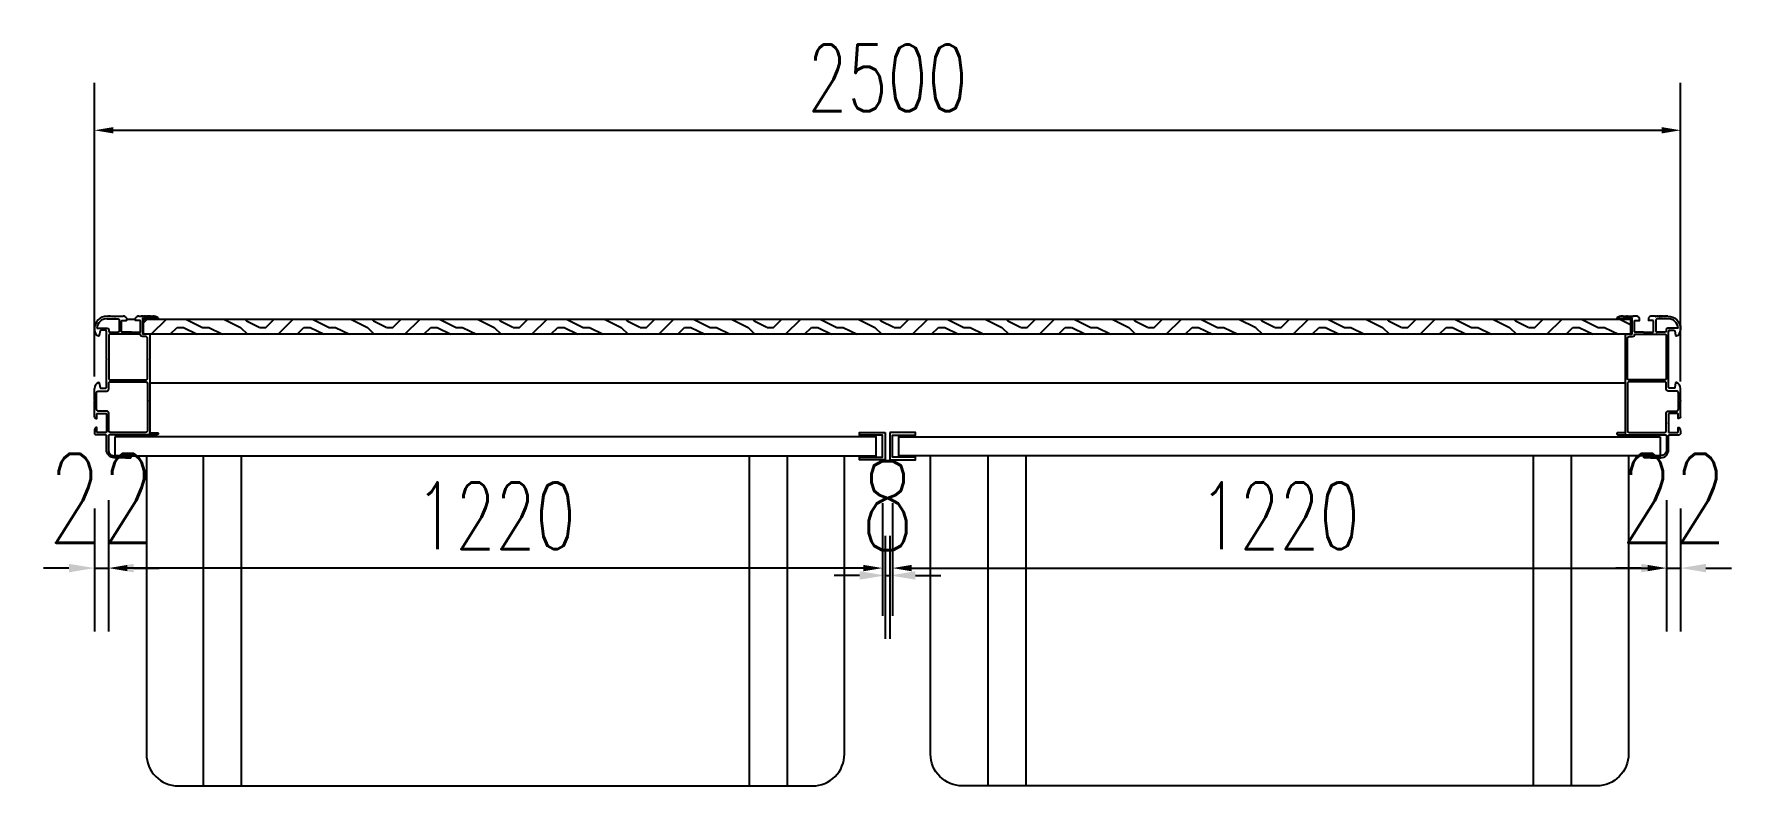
# Model space of a CAD drawing. Extents: x -18540 to 926017, y -610001 to -56924.
# Drawn here: x 8122 to 10811, y -550904 to -549720 of the extents above; entities that cross this region are included whole.
import ezdxf

# ---------------------------------------------------------------- set-up
doc = ezdxf.new("R2010")
doc.units = 0
doc.header["$LTSCALE"] = 10
doc.header["$MEASUREMENT"] = 0
for name, color, linetype in [('W-STEEL_FRAME钢架', 3, 'Continuous'), ('W-WOOD_FLOOR木地板', 30, 'Continuous'), ('浮箱U槽', 5, 'Continuous')]:
    doc.layers.add(name, color=color, linetype=linetype)
doc.styles.add('STANDARD_T3', font='simplex.shx', dxfattribs={"width": 0.7, "bigfont": 'gbcbig.shx'})
doc.dimstyles.new('W&&30', dxfattribs={"dimtxt": 105, "dimasz": 30, "dimexe": 75, "dimexo": 90, "dimgap": 30, "dimtad": 1, "dimdec": 0, "dimzin": 0, "dimdsep": 46, "dimtxsty": 'STANDARD_T3', "dimcen": 0.09, "dimclrd": 1, "dimclre": 1, "dimclrt": 7, "dimazin": 2, "dimtfac": 1, "dimtdec": 0, "dimtix": 1, "dimtmove": 2, "dimatfit": 3, "dimfxl": 100, "dimtolj": 1, "dimtzin": 0, "dimarcsym": 0})
doc.dimstyles.new('W&&40', dxfattribs={"dimtxt": 140, "dimasz": 40, "dimexe": 100, "dimexo": 120, "dimgap": 40, "dimtad": 1, "dimdec": 0, "dimzin": 0, "dimdsep": 46, "dimtxsty": 'STANDARD_T3', "dimcen": 0.09, "dimclrd": 1, "dimclre": 1, "dimclrt": 7, "dimazin": 2, "dimtfac": 1, "dimtdec": 0, "dimtix": 1, "dimtmove": 2, "dimatfit": 3, "dimfxl": 100, "dimtolj": 1, "dimtzin": 0, "dimarcsym": 0})

# ---------------------------------------------------------------- blocks, each defined once
blk = doc.blocks.new('0102')
at = {"color": 5, "lineweight": -3}
for p, q in [((-1521474.8, 1202748.6), (-1521474.8, 1203268.6)), ((-1521414.8, 1202748.6), (-1521414.8, 1203268.6)), ((-1520614.8, 1203268.6), (-1520614.8, 1202748.6)), ((-1520554.8, 1203268.6), (-1520554.8, 1202748.6))]:
    blk.add_line(p, q, dxfattribs=at)
at = {"color": 5}
blk.add_lwpolyline([(-1521614.8, 1203298.6), (-1521614.8, 1203268.6), (-1521564.8, 1203268.6), (-1520464.8, 1203268.5), (-1520414.8, 1203268.6), (-1520414.8, 1203298.6)], close=True, dxfattribs=at)
at = {"color": 5, "lineweight": -3}
blk.add_lwpolyline([(-1521564.8, 1203268.6), (-1521564.8, 1202798.6, 0.414214), (-1521514.8, 1202748.6), (-1520514.8, 1202748.6, 0.414214), (-1520464.8, 1202798.6), (-1520464.8, 1203268.6)], format="xyb", dxfattribs=at)
blk = doc.blocks.new('*D810')
at = {"layer": 'Defpoints', "color": 0, "transparency": 16777216}
for p in [(9474.4, -550368.5), (10694.4, -550363.6), (10694.4, -550560.6)]:
    blk.add_point(p, dxfattribs=at)
at = {"layer": 'W-STEEL_FRAME钢架', "color": 1, "lineweight": -2, "transparency": 16777216}
for p, q in [((9474.4, -550458.5), (9474.4, -550635.6)), ((10694.4, -550453.6), (10694.4, -550635.6)), ((9504.4, -550560.6), (10664.4, -550560.6))]:
    blk.add_line(p, q, dxfattribs=at)
at = {"layer": 'W-STEEL_FRAME钢架', "color": 1, "transparency": 16777216}
for points in [[(9504.4, -550555.6), (9504.4, -550565.6), (9474.4, -550560.6)], [(10664.4, -550555.6), (10664.4, -550565.6), (10694.4, -550560.6)]]:
    blk.add_solid(points, dxfattribs=at)
at = {"layer": 'W-STEEL_FRAME钢架', "color": 7, "transparency": 16777216, "insert": (10084.4, -550478.1), "char_height": 105, "attachment_point": 5, "style": 'STANDARD_T3'}
blk.add_mtext('\\A1;1220', dxfattribs=at)
blk = doc.blocks.new('*D806')
at = {"layer": 'Defpoints', "color": 0, "transparency": 16777216}
for p in [(8238.6, -550363.6), (9458.6, -550368.5), (8238.6, -550560.6)]:
    blk.add_point(p, dxfattribs=at)
at = {"layer": 'W-STEEL_FRAME钢架', "color": 1, "lineweight": -2, "transparency": 16777216}
for p, q in [((8238.6, -550453.6), (8238.6, -550635.6)), ((9458.6, -550458.5), (9458.6, -550635.6)), ((9428.6, -550560.6), (8268.6, -550560.6))]:
    blk.add_line(p, q, dxfattribs=at)
at = {"layer": 'W-STEEL_FRAME钢架', "color": 1, "transparency": 16777216}
for points in [[(8268.6, -550555.6), (8268.6, -550565.6), (8238.6, -550560.6)], [(9428.6, -550555.6), (9428.6, -550565.6), (9458.6, -550560.6)]]:
    blk.add_solid(points, dxfattribs=at)
at = {"layer": 'W-STEEL_FRAME钢架', "color": 7, "transparency": 16777216, "insert": (8848.6, -550478.1), "char_height": 105, "attachment_point": 5, "style": 'STANDARD_T3'}
blk.add_mtext('\\A1;1220', dxfattribs=at)
blk = doc.blocks.new('*D805')
at = {"layer": 'Defpoints', "color": 0, "transparency": 16777216}
for p in [(10716.5, -549871), (8216.5, -550348.6), (10716.5, -550356.8)]:
    blk.add_point(p, dxfattribs=at)
at = {"layer": 'W-STEEL_FRAME钢架', "color": 1, "lineweight": -2, "transparency": 16777216}
for p, q in [((8216.5, -550258.6), (8216.5, -549796)), ((10716.5, -550266.8), (10716.5, -549796)), ((8246.5, -549871), (10686.5, -549871))]:
    blk.add_line(p, q, dxfattribs=at)
at = {"layer": 'W-STEEL_FRAME钢架', "color": 1, "transparency": 16777216}
for points in [[(8246.5, -549866), (8246.5, -549876), (8216.5, -549871)], [(10686.5, -549866), (10686.5, -549876), (10716.5, -549871)]]:
    blk.add_solid(points, dxfattribs=at)
at = {"layer": 'W-STEEL_FRAME钢架', "color": 7, "transparency": 16777216, "insert": (9466.5, -549788.5), "char_height": 105, "attachment_point": 5, "style": 'STANDARD_T3'}
blk.add_mtext('\\A1;2500', dxfattribs=at)
blk = doc.blocks.new('*D807')
at = {"layer": 'Defpoints', "color": 0, "transparency": 16777216}
for p in [(9462.6, -550390), (9470.4, -550390), (9470.4, -550572.2)]:
    blk.add_point(p, dxfattribs=at)
at = {"layer": '浮箱U槽', "color": 1, "lineweight": -2, "transparency": 16777216}
for p, q in [((9462.6, -550510), (9462.6, -550672.2)), ((9470.4, -550510), (9470.4, -550672.2)), ((9422.6, -550572.2), (9382.6, -550572.2)), ((9462.6, -550572.2), (9470.4, -550572.2)), ((9510.4, -550572.2), (9550.4, -550572.2))]:
    blk.add_line(p, q, dxfattribs=at)
at = {"layer": '浮箱U槽', "color": 1, "transparency": 16777216}
for points in [[(9422.6, -550565.5), (9422.6, -550578.8), (9462.6, -550572.2)], [(9510.4, -550565.5), (9510.4, -550578.8), (9470.4, -550572.2)]]:
    blk.add_solid(points, dxfattribs=at)
at = {"layer": '浮箱U槽', "color": 7, "transparency": 16777216, "insert": (9466.5, -550462.2), "char_height": 140, "attachment_point": 5, "style": 'STANDARD_T3'}
blk.add_mtext('\\A1;8', dxfattribs=at)
blk = doc.blocks.new('*D808')
at = {"layer": 'Defpoints', "color": 0, "transparency": 16777216}
for p in [(8216.5, -550346.5), (8238.6, -550368.3), (8238.6, -550560.6)]:
    blk.add_point(p, dxfattribs=at)
at = {"layer": '浮箱U槽', "color": 1, "lineweight": -2, "transparency": 16777216}
for p, q in [((8216.5, -550466.5), (8216.5, -550660.6)), ((8238.6, -550488.3), (8238.6, -550660.6)), ((8176.5, -550560.6), (8136.5, -550560.6)), ((8216.5, -550560.6), (8238.6, -550560.6)), ((8278.6, -550560.6), (8318.6, -550560.6))]:
    blk.add_line(p, q, dxfattribs=at)
at = {"layer": '浮箱U槽', "color": 1, "transparency": 16777216}
for points in [[(8176.5, -550553.9), (8176.5, -550567.3), (8216.5, -550560.6)], [(8278.6, -550553.9), (8278.6, -550567.3), (8238.6, -550560.6)]]:
    blk.add_solid(points, dxfattribs=at)
at = {"layer": '浮箱U槽', "color": 7, "transparency": 16777216, "insert": (8227.6, -550450.6), "char_height": 140, "attachment_point": 5, "style": 'STANDARD_T3'}
blk.add_mtext('\\A1;22', dxfattribs=at)
blk = doc.blocks.new('*D809')
at = {"layer": 'Defpoints', "color": 0, "transparency": 16777216}
for p in [(10716.5, -550346.5), (10694.4, -550363.6), (10716.5, -550560.6)]:
    blk.add_point(p, dxfattribs=at)
at = {"layer": '浮箱U槽', "color": 1, "lineweight": -2, "transparency": 16777216}
for p, q in [((10694.4, -550483.6), (10694.4, -550660.6)), ((10716.5, -550466.5), (10716.5, -550660.6)), ((10654.4, -550560.6), (10614.4, -550560.6)), ((10694.4, -550560.6), (10716.5, -550560.6)), ((10756.5, -550560.6), (10796.5, -550560.6))]:
    blk.add_line(p, q, dxfattribs=at)
at = {"layer": '浮箱U槽', "color": 1, "transparency": 16777216}
for points in [[(10654.4, -550553.9), (10654.4, -550567.3), (10694.4, -550560.6)], [(10756.5, -550553.9), (10756.5, -550567.3), (10716.5, -550560.6)]]:
    blk.add_solid(points, dxfattribs=at)
at = {"layer": '浮箱U槽', "color": 7, "transparency": 16777216, "insert": (10705.5, -550450.6), "char_height": 140, "attachment_point": 5, "style": 'STANDARD_T3'}
blk.add_mtext('\\A1;22', dxfattribs=at)

msp = doc.modelspace()

# ---------------------------------------------------------------- hatches: boundary and pattern name
at = {"layer": 'W-WOOD_FLOOR木地板'}
h = msp.add_hatch(dxfattribs=at)
h.set_pattern_fill('木纹01', color=256, scale=50)
h.set_pattern_definition([(0, (-340923.37, -375331.69), (200, 200), [10, -190]), (0, (-341063.37, -375311.69), (200, 200), [20, -180]), (0, (-340933.37, -375301.69), (200, 200), [10, -190]), (0, (-341053.37, -375281.69), (200, 200), [10, -190]), (0, (-340933.37, -375271.69), (200, 200), [10, -190]), (0, (-341043.37, -375261.69), (200, 200), [10, -190]), (0, (-340933.37, -375251.69), (200, 200), [10, -190]), (0, (-341043.37, -375231.69), (200, 200), [10, -110, 10, -70]), (0, (-341043.37, -375211.69), (200, 200), [20, -100, 10, -70]), (0, (-341053.37, -375181.69), (200, 200), [10, -30, 10, -80, 10, -60]), (0, (-341063.37, -375161.69), (200, 200), [10, -40, 20, -130]), (0, (-340933.37, -375151.69), (200, 200), [10, -190]), (0, (-341063.37, -375141.69), (200, 200), [10, -50, 10, -130]), (45, (-341083.37, -375331.69), (0, 200), [28.2842, -254.55851]), (45, (-340913.37, -375331.69), (0, 200), [56.56854, -226.27417]), (45, (-340913.37, -375231.69), (0, 200), [14.142, -268.70071]), (45, (-341083.37, -375211.69), (0, 200), [42.4264, -240.41631]), (45, (-340913.37, -375211.69), (0, 200), [70.71068, -212.13203]), (45, (-340913.37, -375181.69), (0, 200), [42.4264, -240.41631]), (315, (-340953.37, -375161.69), (200, -4e-14), [14.142, -268.70071]), (315, (-341023.37, -375321.69), (200, -4e-14), [28.2842, -254.55851]), (315, (-341013.37, -375241.69), (200, -4e-14), [28.2842, -254.55851]), (315, (-340953.37, -375281.69), (200, -4e-14), [28.2842, -254.55851]), (315, (-340963.37, -375201.69), (200, -4e-14), [28.2842, -254.55851]), (315, (-340953.37, -375181.69), (200, -4e-14), [42.4264, -240.41631]), (315, (-341003.37, -375301.69), (200, -4e-14), [42.4264, -240.41631]), (315, (-340973.37, -375291.69), (200, -4e-14), [42.4264, -240.41631]), (315, (-341003.37, -375221.69), (200, -4e-14), [42.4264, -240.41631]), (315, (-340983.37, -375211.69), (200, -4e-14), [42.4264, -240.41631]), (26.56505, (-341073.37, -375291.69), (200, 8e-08), [22.36068, -424.85292]), (26.56505, (-340923.37, -375301.69), (200, 8e-08), [89.44272, -357.77088]), (26.56505, (-340923.37, -375271.69), (200, 8e-08), [89.44272, -357.77088]), (26.56505, (-340923.37, -375251.69), (200, 8e-08), [89.4428, -134, 44.722, -179.048795]), (26.56505, (-340903.37, -375221.69), (200, 8e-08), [22.36068, -424.85292]), (26.56505, (-341083.37, -375151.69), (200, 8e-08), [22.36068, -424.85292]), (26.56505, (-340923.37, -375151.69), (200, 8e-08), [44.72136, -402.49224]), (333.43495, (-340973.37, -375331.69), (200, -8e-08), [44.72136, -402.49224]), (333.43495, (-341043.37, -375281.69), (200, -8e-08), [44.72136, -402.49224]), (333.43495, (-341043.37, -375311.69), (200, -8e-08), [22.36068, -424.85224]), (333.43495, (-341033.37, -375261.69), (200, -8e-08), [67.08204, -380.13156]), (333.43495, (-340993.37, -375261.69), (200, -8e-08), [44.72136, -402.49224]), (333.43495, (-340973.37, -375251.69), (200, -8e-08), [44.72136, -402.49224]), (333.43495, (-341033.37, -375231.69), (200, -8e-08), [22.36068, -424.85224]), (333.43495, (-341023.37, -375211.69), (200, -8e-08), [22.36068, -424.85224]), (333.43495, (-340943.37, -375171.69), (200, -8e-08), [22.36068, -424.85224]), (333.43495, (-340953.37, -375241.69), (200, -8e-08), [22.36068, -424.85224]), (333.43495, (-341043.37, -375181.69), (200, -8e-08), [67.08204, -380.13156]), (333.43495, (-341053.37, -375161.69), (200, -8e-08), [44.72136, -402.49224]), (333.43495, (-340943.37, -375221.69), (200, -8e-08), [22.36, -201.24, 22.36, -201.253595]), (333.43495, (-341003.37, -375181.69), (200, -8e-08), [44.72136, -402.49224]), (333.43495, (-340993.37, -375161.69), (200, -8e-08), [44.72136, -402.49224]), (333.43495, (-341053.37, -375141.69), (200, -8e-08), [44.72136, -402.49224]), (333.43495, (-340993.37, -375141.69), (200, -8e-08), [44.72136, -402.49224])])
h.paths.add_polyline_path([(8293.8, -550168.4), (8293.8, -550192.4), (10637.4, -550192.4), (10637.4, -550168.4)])

# ---------------------------------------------------------------- linework, layer by layer
at = {"color": 3, "lineweight": -3}
for p, q in [((8252.1, -550164.3), (8252.4, -550163.9)), ((8253.5, -550163.9), (8253.8, -550164.3)), ((8254.1, -550164.3), (8254.4, -550163.9)), ((8256.1, -550164.3), (8256.4, -550163.9)), ((8256.6, -550163.8), (8261.7, -550163.8)), ((8256.6, -550163.8), (8258.4, -550163.8)), ((8267.2, -550166.3), (8267.2, -550170.6)), ((8281.3, -550170.6), (8281.3, -550166.3)), ((8286.8, -550163.8), (8291.9, -550163.8)), ((8300.4, -550164.3), (8300.1, -550163.9)), ((8302.4, -550164.3), (8302.1, -550163.9)), ((8303, -550163.9), (8302.7, -550164.3)), ((8304.4, -550164.3), (8304.1, -550163.9)), ((8307.1, -550163.8), (8309.5, -550163.8)), ((10625.9, -550163.8), (10623.5, -550163.8)), ((10628.6, -550164.3), (10628.9, -550163.9)), ((10630, -550163.9), (10630.3, -550164.3)), ((10630.6, -550164.3), (10630.9, -550163.9)), ((10632.6, -550164.3), (10632.9, -550163.9)), ((10646.2, -550163.8), (10641.1, -550163.8)), ((10651.8, -550170.6), (10651.8, -550166.3)), ((10665.8, -550166.3), (10665.8, -550170.6)), ((10676.5, -550163.8), (10671.3, -550163.8)), ((10676.5, -550163.8), (10674.6, -550163.8)), ((10676.9, -550164.3), (10676.6, -550163.9)), ((10678.9, -550164.3), (10678.6, -550163.9)), ((10679.5, -550163.9), (10679.2, -550164.3)), ((10680.9, -550164.3), (10680.6, -550163.9)), ((8235.6, -550231), (8235.6, -550187.9)), ((8241.1, -550188.9), (8253.7, -550188.9)), ((8303.9, -550193.4), (8303.9, -550231)), ((10629.2, -550193.4), (10629.2, -550231)), ((10691.9, -550188.9), (10679.4, -550188.9)), ((10697.4, -550231), (10697.4, -550187.9)), ((8216.5, -550296.5), (8216.5, -550277.7)), ((8303.9, -550297.7), (8303.9, -550347)), ((10629.2, -550297.7), (10629.2, -550347)), ((10716.5, -550296.5), (10716.5, -550277.7))]:
    msp.add_line(p, q, dxfattribs=at)
at = {"color": 0}
msp.add_line((8267.2, -550168.5), (8281.3, -550168.5), dxfattribs=at)
at = {"color": 1, "lineweight": -3}
msp.add_line((8303.9, -550269), (10629.2, -550269), dxfattribs=at)
at = {"color": 3, "lineweight": -3}
for points in [[(8236.6, -550163.8, 0.414214), (8216.5, -550183.9), (8216.5, -550185.5)], [(8236.6, -550167.8), (8236.6, -550167.8), (8252.7, -550167.8, -0.414214), (8255.7, -550170.8), (8255.7, -550186.9, -0.414518), (8253.7, -550188.9)], [(8241.3, -550163.8, -0.198912), (8241.5, -550163.9), (8241.8, -550164.3)], [(8242.1, -550164.3), (8242.4, -550163.9, -0.198912), (8242.5, -550163.8), (8243.3, -550163.8, -0.198912), (8243.5, -550163.9), (8243.8, -550164.3)], [(8244.1, -550164.3), (8244.4, -550163.9, -0.198912), (8244.5, -550163.8), (8245.4, -550163.8, -0.198912), (8245.5, -550163.9), (8245.8, -550164.3)], [(8246.1, -550164.3), (8246.4, -550163.9, -0.198912), (8246.5, -550163.8), (8247.4, -550163.8, -0.198912), (8247.5, -550163.9), (8247.8, -550164.3)], [(8248.1, -550164.3), (8248.4, -550163.9, -0.198912), (8248.5, -550163.8), (8249.4, -550163.8, -0.198912), (8249.5, -550163.9), (8249.8, -550164.3)], [(8250.1, -550164.3), (8250.4, -550163.9, -0.198912), (8250.5, -550163.8), (8251.4, -550163.8, -0.198912), (8251.5, -550163.9), (8251.8, -550164.3)], [(8252.4, -550163.9, -0.198912), (8252.5, -550163.8), (8253.4, -550163.8)], [(8254.6, -550163.8), (8255.4, -550163.8, -0.198912), (8255.5, -550163.9), (8255.8, -550164.3)], [(8292.4, -550164.3), (8292.1, -550163.9, 0.198912), (8291.9, -550163.8), (8290.1, -550163.8)], [(8294.4, -550164.3), (8294.1, -550163.9, 0.198912), (8293.9, -550163.8), (8293.1, -550163.8, 0.198912), (8293, -550163.9), (8292.7, -550164.3)], [(8303.9, -550193.4, 0.414214), (8302.9, -550192.4), (8293.8, -550192.4, -0.414214), (8292.8, -550191.4), (8292.8, -550167.8, -0.414214), (8293.8, -550166.8)], [(8316.9, -550166.3), (8316.9, -550166.6, -0.414214), (8316.7, -550166.8), (8293.8, -550166.8)], [(8296.4, -550164.3), (8296.1, -550163.9, 0.198912), (8295.9, -550163.8), (8295.1, -550163.8, 0.198912), (8295, -550163.9), (8294.7, -550164.3)], [(8298.4, -550164.3), (8298.1, -550163.9, 0.198912), (8297.9, -550163.8), (8297.1, -550163.8, 0.198912), (8297, -550163.9), (8296.7, -550164.3)], [(8300, -550163.8), (8299.1, -550163.8, 0.198912), (8299, -550163.9), (8298.7, -550164.3)], [(8302, -550163.8), (8301.1, -550163.8, 0.198912), (8301, -550163.9), (8300.7, -550164.3)], [(8304, -550163.8), (8303.1, -550163.8, 0.198912), (8303, -550163.9)], [(8306.4, -550164.3), (8306.1, -550163.9, 0.198912), (8306, -550163.8), (8305.1, -550163.8, 0.198912), (8305, -550163.9), (8304.7, -550164.3)], [(8307.1, -550163.8, 0.198912), (8307, -550163.9), (8306.7, -550164.3)], [(10616.1, -550166.3), (10616.1, -550166.6, 0.414214), (10616.3, -550166.8), (10639.2, -550166.8)], [(10625.9, -550163.8, -0.198912), (10626, -550163.9), (10626.3, -550164.3)], [(10626.6, -550164.3), (10626.9, -550163.9, -0.198912), (10627.1, -550163.8), (10627.9, -550163.8, -0.198912), (10628, -550163.9), (10628.3, -550164.3)], [(10629.1, -550163.8), (10629.9, -550163.8, -0.198912), (10630, -550163.9)], [(10629.2, -550193.4, -0.414214), (10630.2, -550192.4), (10639.2, -550192.4, 0.414214), (10640.2, -550191.4), (10640.2, -550167.8, 0.414214), (10639.2, -550166.8)], [(10631.1, -550163.8), (10631.9, -550163.8, -0.198912), (10632, -550163.9), (10632.3, -550164.3)], [(10633.1, -550163.8), (10633.9, -550163.8, -0.198912), (10634.1, -550163.9), (10634.4, -550164.3)], [(10634.6, -550164.3), (10634.9, -550163.9, -0.198912), (10635.1, -550163.8), (10635.9, -550163.8, -0.198912), (10636.1, -550163.9), (10636.4, -550164.3)], [(10636.6, -550164.3), (10637, -550163.9, -0.198912), (10637.1, -550163.8), (10637.9, -550163.8, -0.198912), (10638.1, -550163.9), (10638.4, -550164.3)], [(10638.7, -550164.3), (10639, -550163.9, -0.198912), (10639.1, -550163.8), (10639.9, -550163.8, -0.198912), (10640.1, -550163.9), (10640.4, -550164.3)], [(10640.7, -550164.3), (10641, -550163.9, -0.198912), (10641.1, -550163.8), (10642.9, -550163.8)], [(10678.5, -550163.8), (10677.6, -550163.8, 0.198912), (10677.5, -550163.9), (10677.2, -550164.3)], [(10696.4, -550167.8), (10696.4, -550167.8), (10680.4, -550167.8, 0.414214), (10677.4, -550170.8), (10677.4, -550186.9, 0.414518), (10679.4, -550188.9)], [(10680.6, -550163.9, 0.198912), (10680.5, -550163.8), (10679.6, -550163.8)], [(10682.9, -550164.3), (10682.6, -550163.9, 0.198912), (10682.5, -550163.8), (10681.7, -550163.8, 0.198912), (10681.5, -550163.9), (10681.2, -550164.3)], [(10684.9, -550164.3), (10684.6, -550163.9, 0.198912), (10684.5, -550163.8), (10683.7, -550163.8, 0.198912), (10683.5, -550163.9), (10683.2, -550164.3)], [(10687, -550164.3), (10686.7, -550163.9, 0.198912), (10686.5, -550163.8), (10685.7, -550163.8, 0.198912), (10685.5, -550163.9), (10685.2, -550164.3)], [(10689, -550164.3), (10688.7, -550163.9, 0.198912), (10688.5, -550163.8), (10687.7, -550163.8, 0.198912), (10687.5, -550163.9), (10687.2, -550164.3)], [(10691, -550164.3), (10690.7, -550163.9, 0.198912), (10690.5, -550163.8), (10689.7, -550163.8, 0.198912), (10689.5, -550163.9), (10689.2, -550164.3)], [(10691.7, -550163.8, 0.198912), (10691.6, -550163.9), (10691.3, -550164.3)], [(10696.4, -550163.8, -0.414214), (10716.5, -550183.9), (10716.5, -550185.5)], [(8220.6, -550182.8), (8220.6, -550182.8), (8237.1, -550182.8, -0.414214), (8239.1, -550184.9), (8239.1, -550186.9, 0.413909), (8241.1, -550188.9)], [(8233.6, -550185.9), (8226.7, -550185.9, 0.362489), (8225.7, -550186.7), (8224.3, -550194.1)], [(8273.7, -550188.9), (8260.2, -550188.9, -0.414214), (8259.2, -550187.9), (8259.2, -550171.8, -0.414214), (8260.2, -550170.8), (8267, -550170.8)], [(8274.8, -550188.9, 0.198912), (8274.7, -550189), (8274.4, -550189.3, -0.414214), (8274.1, -550189.3), (8273.8, -550189, 0.198912), (8273.7, -550188.9)], [(8274.8, -550188.9), (8288.3, -550188.9, 0.414214), (8289.3, -550187.9), (8289.3, -550171.8, 0.414214), (8288.3, -550170.8), (8281.5, -550170.8)], [(10658.2, -550188.9), (10644.7, -550188.9, -0.414214), (10643.7, -550187.9), (10643.7, -550171.8, -0.414214), (10644.7, -550170.8), (10651.6, -550170.8)], [(10658.2, -550188.9, -0.198912), (10658.3, -550189), (10658.6, -550189.3, 0.414214), (10658.9, -550189.3), (10659.2, -550189, -0.198912), (10659.4, -550188.9)], [(10659.4, -550188.9), (10672.8, -550188.9, 0.414214), (10673.8, -550187.9), (10673.8, -550171.8, 0.414214), (10672.8, -550170.8), (10666, -550170.8)], [(10712.5, -550182.8), (10712.5, -550182.8), (10695.9, -550182.8, 0.414214), (10693.9, -550184.9), (10693.9, -550186.9, -0.413909), (10691.9, -550188.9)], [(10699.4, -550185.9), (10706.4, -550185.9, -0.362489), (10707.4, -550186.7), (10708.7, -550194.1)], [(8223.2, -550268.2, -0.403535), (8224.3, -550269), (8225.7, -550276.4, 0.362489), (8226.7, -550277.3), (8233.6, -550277.3, 0.414214), (8235.6, -550275.2), (8235.6, -550232.2)], [(8235.6, -550231, 0.198912), (8235.6, -550231.1), (8236, -550231.4, -0.414214), (8236, -550231.7), (8235.6, -550232, 0.198912), (8235.6, -550232.2)], [(8303.8, -550231.1), (8303.5, -550231.4, 0.414214), (8303.5, -550231.7), (8303.8, -550232, -0.198912), (8303.9, -550232.2), (8303.9, -550232.2), (8303.9, -550296.5)], [(10629.2, -550231.1), (10629.5, -550231.4, -0.414214), (10629.5, -550231.7), (10629.2, -550232, 0.198912), (10629.2, -550232.2), (10629.2, -550232.2), (10629.2, -550296.5)], [(10697.4, -550231, -0.198912), (10697.4, -550231.1), (10697.1, -550231.4, 0.414214), (10697.1, -550231.7), (10697.4, -550232, -0.198912), (10697.4, -550232.2)], [(10709.9, -550268.2, 0.403535), (10708.7, -550269), (10707.4, -550276.4, -0.362489), (10706.4, -550277.3), (10699.4, -550277.3, -0.414214), (10697.4, -550275.2), (10697.4, -550232.2)], [(8303.9, -550269), (8303.9, -550347, 2.414214), (8304.4, -550347.5), (8315.9, -550347.5, -0.414214), (8316.9, -550348.5), (8316.9, -550349.5, -0.414214), (8315.9, -550350.5)], [(10629.2, -550269), (10629.2, -550347, -2.414214), (10628.7, -550347.5), (10617.1, -550347.5, 0.414214), (10616.1, -550348.5), (10616.1, -550349.5, 0.414214), (10617.1, -550350.5)], [(8216.5, -550296.5, 0.198912), (8216.6, -550296.6), (8216.9, -550296.9, -0.414214), (8216.9, -550297.2), (8216.6, -550297.5, 0.198912), (8216.5, -550297.7)], [(8303.8, -550296.6), (8303.5, -550296.9, 0.414214), (8303.5, -550297.2), (8303.8, -550297.5)], [(10629.2, -550296.6), (10629.5, -550296.9, -0.414214), (10629.5, -550297.2), (10629.2, -550297.5)], [(10716.5, -550296.5, -0.198912), (10716.5, -550296.6), (10716.2, -550296.9, 0.414214), (10716.2, -550297.2), (10716.5, -550297.5, -0.198912), (10716.5, -550297.7)], [(8216.5, -550322.4, 0.414214), (8219, -550324.9), (8220.3, -550324.9, 0.414214), (8220.5, -550324.7)], [(8220.5, -550324.7), (8220.5, -550317.9, -0.414214), (8221.5, -550316.9), (8234.6, -550316.9, -0.414214), (8235.6, -550317.9), (8235.6, -550331.4, 0.198912), (8235.6, -550331.5), (8235.9, -550331.8, -0.414214), (8235.9, -550332.1), (8235.6, -550332.4, 0.198912), (8235.6, -550332.6), (8235.6, -550346, -0.414214), (8234.6, -550347), (8221.5, -550347, -0.414214), (8220.5, -550346), (8220.5, -550339.2)], [(10712.5, -550324.7), (10712.5, -550317.9, 0.414214), (10711.5, -550316.9), (10698.4, -550316.9, 0.414214), (10697.4, -550317.9), (10697.4, -550331.4, -0.198912), (10697.4, -550331.5), (10697.1, -550331.8, 0.414214), (10697.1, -550332.1), (10697.4, -550332.4, -0.198912), (10697.4, -550332.6), (10697.4, -550346, 0.414214), (10698.4, -550347), (10711.5, -550347, 0.414214), (10712.5, -550346), (10712.5, -550339.2)], [(10716.5, -550322.4, -0.414214), (10714, -550324.9), (10712.7, -550324.9, -0.414214), (10712.5, -550324.7)], [(8216.5, -550344.5), (8216.5, -550348.5, 0.414214), (8218.5, -550350.5)], [(8247.6, -550386.7, -0.414214), (8235.6, -550374.6), (8235.6, -550352.6, 0.414214), (8233.6, -550350.5), (8218.5, -550350.5)], [(8220.5, -550339.2, 0.414214), (8220.3, -550339), (8219, -550339)], [(8315.9, -550350.5), (8240.6, -550350.5, 0.414214), (8238.6, -550352.6), (8238.6, -550374.6, 0.414214), (8247.6, -550383.7)], [(10617.1, -550350.5), (10692.4, -550350.5, -0.414214), (10694.4, -550352.6), (10694.4, -550374.6, -0.414214), (10685.4, -550383.7)], [(10685.4, -550386.7, 0.414214), (10697.4, -550374.6), (10697.4, -550352.6, -0.414214), (10699.5, -550350.5), (10714.5, -550350.5)], [(10712.5, -550339.2, -0.414214), (10712.7, -550339), (10714, -550339)], [(10716.5, -550344.5), (10716.5, -550348.5, -0.414214), (10714.5, -550350.5)], [(8264.3, -550386.6), (8264.6, -550386.3, -0.414214), (8264.8, -550386.3), (8265.1, -550386.6, 0.198912), (8265.3, -550386.7), (8273.7, -550386.7, 0.414214), (8274.7, -550385.7), (8274.7, -550384.7, 0.414214), (8273.7, -550383.7), (8247.6, -550383.7)], [(10668.8, -550386.6), (10668.5, -550386.3, 0.414214), (10668.2, -550386.3), (10667.9, -550386.6, -0.198912), (10667.7, -550386.7), (10659.3, -550386.7, -0.414214), (10658.3, -550385.7), (10658.3, -550384.7, -0.414214), (10659.3, -550383.7), (10685.4, -550383.7)], [(8264.3, -550386.6, -0.198912), (8264.1, -550386.7), (8247.6, -550386.7)], [(10668.8, -550386.6, 0.198912), (10668.9, -550386.7), (10685.4, -550386.7)]]:
    msp.add_lwpolyline(points, format="xyb", dxfattribs=at)
for points in [[(8236.6, -550163.8), (8241.3, -550163.8), (8239, -550163.8)], [(10696.4, -550163.8), (10691.7, -550163.8), (10694.1, -550163.8)], [(8216.5, -550322.4), (8216.5, -550312), (8216.5, -550297.7)], [(10716.5, -550322.4), (10716.5, -550312), (10716.5, -550297.7)]]:
    msp.add_lwpolyline(points, dxfattribs=at)
for points in [[(8292.3, -550195.9, -0.356394), (8289.4, -550193.5, 0.356394), (8287.4, -550191.9), (8242.1, -550191.9, 0.414214), (8239.1, -550194.9), (8239.1, -550262.2, 0.414214), (8241.1, -550264.2), (8297.3, -550264.2, 0.414214), (8300.3, -550261.2), (8300.3, -550198.9, 0.414214), (8297.3, -550195.9)], [(10640.7, -550195.9, 0.356394), (10643.7, -550193.5, -0.356394), (10645.6, -550191.9), (10690.9, -550191.9, -0.414214), (10693.9, -550194.9), (10693.9, -550262.2, -0.414214), (10691.9, -550264.2), (10635.7, -550264.2, -0.414214), (10632.7, -550261.2), (10632.7, -550198.9, -0.414214), (10635.7, -550195.9)], [(8300.3, -550344, -0.414214), (8297.3, -550347), (8242.1, -550347, -0.414214), (8239.1, -550344), (8239.1, -550316.4, 0.414214), (8236.1, -550313.4), (8223, -550313.4, -0.414214), (8220, -550310.4), (8220, -550284.8, -0.414214), (8223, -550281.8), (8236.1, -550281.8, 0.414214), (8239.1, -550278.8), (8239.1, -550269.2, -0.414214), (8241.1, -550267.2), (8297.3, -550267.2, -0.414214), (8300.3, -550270.2)], [(10632.7, -550344, 0.414214), (10635.7, -550347), (10690.9, -550347, 0.414214), (10693.9, -550344), (10693.9, -550316.4, -0.414214), (10696.9, -550313.4), (10710, -550313.4, 0.414214), (10713, -550310.4), (10713, -550284.8, 0.414214), (10710, -550281.8), (10696.9, -550281.8, -0.414214), (10693.9, -550278.8), (10693.9, -550269.2, 0.414214), (10691.9, -550267.2), (10635.7, -550267.2, 0.414214), (10632.7, -550270.2)]]:
    msp.add_lwpolyline(points, format="xyb", close=True, dxfattribs=at)
at = {"color": 4}
for points in [[(9462.6, -550347), (9462.6, -550390), (9422.6, -550390), (9422.6, -550386), (9458.6, -550386), (9458.6, -550351), (9422.6, -550351), (9422.6, -550347)], [(9470.4, -550347), (9470.4, -550390), (9510.4, -550390), (9510.4, -550386), (9474.4, -550386), (9474.4, -550351), (9510.4, -550351), (9510.4, -550347)]]:
    msp.add_lwpolyline(points, close=True, dxfattribs=at)
at = {"color": 3, "lineweight": -3}
for centre, radius, start, end in [((8236.5, -550183.8), 16, 89.8166, 176.4472), ((8241.9, -550164.2), 0.201, 225, 315), ((8243.9, -550164.2), 0.201, 225, 315), ((8245.9, -550164.2), 0.201, 225, 315), ((8247.9, -550164.2), 0.201, 225, 315), ((8250, -550164.2), 0.201, 225, 315), ((8252, -550164.2), 0.201, 225, 315), ((8253.4, -550164), 0.201, 45, 90), ((8254, -550164.2), 0.201, 225, 315), ((8254.6, -550164), 0.201, 90, 135), ((8256, -550164.2), 0.201, 225, 315), ((8256.6, -550164), 0.201, 90, 135), ((8262, -550170.4), 6.62, 38.3047, 92.8074), ((8286.5, -550170.4), 6.62, 87.1926, 141.6953), ((8292.5, -550164.2), 0.201, 225, 315), ((8294.5, -550164.2), 0.201, 225, 315), ((8296.5, -550164.2), 0.201, 225, 315), ((8298.5, -550164.2), 0.201, 225, 315), ((8300, -550164), 0.201, 45, 90), ((8300.5, -550164.2), 0.201, 225, 315), ((8302, -550164), 0.201, 45, 90), ((8302.5, -550164.2), 0.201, 225, 315), ((8304, -550164), 0.201, 45, 90), ((8304.6, -550164.2), 0.201, 225, 315), ((8306.6, -550164.2), 0.201, 225, 315), ((8309, -550177.6), 13.8, 54.8394, 92.3815), ((10624.1, -550177.6), 13.8, 87.6185, 125.1606), ((10626.5, -550164.2), 0.201, 225, 315), ((10628.5, -550164.2), 0.201, 225, 315), ((10629.1, -550164), 0.201, 90, 135), ((10630.5, -550164.2), 0.201, 225, 315), ((10631.1, -550164), 0.201, 90, 135), ((10632.5, -550164.2), 0.201, 225, 315), ((10633.1, -550164), 0.201, 90, 135), ((10634.5, -550164.2), 0.201, 225, 315), ((10636.5, -550164.2), 0.201, 225, 315), ((10638.5, -550164.2), 0.201, 225, 315), ((10640.5, -550164.2), 0.201, 225, 315), ((10646.6, -550170.4), 6.62, 38.3047, 92.8074), ((10671, -550170.4), 6.62, 87.1926, 141.6953), ((10676.5, -550164), 0.201, 45, 90), ((10677.1, -550164.2), 0.201, 225, 315), ((10678.5, -550164), 0.201, 45, 90), ((10679.1, -550164.2), 0.201, 225, 315), ((10679.6, -550164), 0.201, 90, 135), ((10681.1, -550164.2), 0.201, 225, 315), ((10683.1, -550164.2), 0.201, 225, 315), ((10685.1, -550164.2), 0.201, 225, 315), ((10687.1, -550164.2), 0.201, 225, 315), ((10689.1, -550164.2), 0.201, 225, 315), ((10691.1, -550164.2), 0.201, 225, 315), ((10696.5, -550183.8), 16, 3.5528, 90.1834), ((8226.4, -550185.5), 9.88, 179.7094, 251.9861), ((8223.3, -550193.9), 1, 270, 349.7), ((8233.6, -550187.9), 2.01, 0, 90), ((8267, -550170.6), 0.201, 270, 0.2741), ((8281.5, -550170.6), 0.201, 180, 270), ((10651.6, -550170.6), 0.201, 270, 360), ((10666, -550170.6), 0.201, 179.7259, 270), ((10699.4, -550187.9), 2.01, 90, 180), ((10709.7, -550193.9), 1, 190.3, 270), ((10706.6, -550185.5), 9.88, 288.0139, 0.2906), ((8303.7, -550231), 0.201, 315, 0), ((10629.4, -550231), 0.201, 180, 225), ((8226.6, -550277.7), 10.1, 110.0422, 179.7055), ((10706.4, -550277.7), 10.1, 0.2945, 69.9578), ((8303.7, -550296.5), 0.201, 315, 0), ((8303.7, -550297.7), 0.201, 360, 45), ((10629.4, -550296.5), 0.201, 180, 225), ((10629.4, -550297.7), 0.201, 135, 180), ((8223.1, -550344.2), 6.62, 128.3047, 182.8074), ((10709.9, -550344.2), 6.62, 357.1926, 51.6953)]:
    msp.add_arc(centre, radius, start, end, dxfattribs=at)
at = {"layer": 'W-WOOD_FLOOR木地板'}
msp.add_lwpolyline([(8293.8, -550168.4), (10637.4, -550168.4), (10637.4, -550192.4), (8293.8, -550192.4)], close=True, dxfattribs=at)

# ---------------------------------------------------------------- block references
at = {"color": 0}
msp.add_blockref('0102', (1529863.4, -1753652.2), dxfattribs=at)
at = {"color": 0, "xscale": -1}
msp.add_blockref('0102', (-1510930.4, -1753652.2), dxfattribs=at)

# ---------------------------------------------------------------- dimensions: what is measured, and where the dimension line sits
at = {"layer": 'W-STEEL_FRAME钢架'}
for base, p1, p2, picture, middle in [((10716.5, -549871), (8216.5, -550348.6), (10716.5, -550356.8), '*D805', (9466.5, -549788.5)), ((8238.6, -550560.6), (9458.6, -550368.5), (8238.6, -550363.6), '*D806', (8848.6, -550478.1))]:
    dim = msp.add_linear_dim(base=base, p1=p1, p2=p2, angle=180, dimstyle='W&&30', dxfattribs=at)
    dim.commit()
    dim.dimension.update_dxf_attribs({"geometry": picture, "text_midpoint": middle})
dim = msp.add_linear_dim(base=(10694.4, -550560.6), p1=(9474.4, -550368.5), p2=(10694.4, -550363.6), dimstyle='W&&30', dxfattribs=at)
dim.commit()
dim.dimension.update_dxf_attribs({"geometry": '*D810', "text_midpoint": (10084.4, -550478.1)})
at = {"layer": '浮箱U槽'}
for base, p1, p2, picture, middle in [((8238.6, -550560.6), (8216.5, -550346.5), (8238.6, -550368.3), '*D808', (8227.6, -550450.6)), ((10716.5, -550560.6), (10694.4, -550363.6), (10716.5, -550346.5), '*D809', (10705.5, -550450.6)), ((9470.4, -550572.2), (9462.6, -550390), (9470.4, -550390), '*D807', (9466.5, -550462.2))]:
    dim = msp.add_linear_dim(base=base, p1=p1, p2=p2, dimstyle='W&&40', dxfattribs=at)
    dim.commit()
    dim.dimension.update_dxf_attribs({"geometry": picture, "text_midpoint": middle})

doc.saveas('drawing.dxf')
